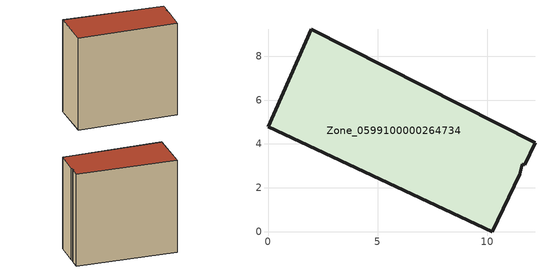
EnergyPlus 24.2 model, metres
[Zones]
Zone_0599100000264734
 floor ground (C_G): 11.7,3.06 11.61,3.07 11.49,2.61 10.24,0 0,4.78 1.98,9.22 12.18,4.05 z0
 wall outside (C_F): 11.49,2.61 11.61,3.07 11.7,3.06 12.18,4.05 1.98,9.22 0,4.78 10.24,0 11.49,2.61 z0:10.98
 roof outside (C_R): 11.61,3.07 11.7,3.06 12.18,4.05 1.98,9.22 0,4.78 10.24,0 11.49,2.61 z10.98
[BUILDING]
Pand.0599100000264734: North Axis=0; Terrain=City; Loads Convergence Tolerance Value=0.04; Temperature Convergence Tolerance Value=0.4; Solar Distribution=FullExterior; Maximum Number of Warmup Days=25; Minimum Number of Warmup Days=1
[Site:Location]
Rotterdam.The.Hague.AP_ZH_NLD Design_Conditions: Latitude=51.96; Longitude=4.45; Time Zone=1; Elevation=-4.5
[SITE:GROUNDTEMPERATURE:BUILDINGSURFACE]
18, 18, 18, 18, 18, 18, 18, 18, 18, 18, 18, 18
[MATERIAL] Thermal Absorptance=0.9; Solar Absorptance=0.7; Visible Absorptance=0.7
Name | Roughness | Thickness | Conductivity | Density | Specific Heat
G.TI.1946 | MediumSmooth | 0.15 | 1 | 540 | 1210
F.TI.1946 | Rough | 0.3 | 0.857143 | 1920 | 840
R.TI.1946 | MediumRough | 0.2 | 0.1 | 1500 | 1000
[CONSTRUCTION]
C_G: G.TI.1946
C_F: F.TI.1946
C_R: R.TI.1946
[ZONE]
Zone_0599100000264734: Type=1; Multiplier=1; Ceiling Height=Autocalculate; Volume=Autocalculate; Floor Area=autocalculate; Part of Total Floor Area=Yes
[ZONEINFILTRATION:DESIGNFLOWRATE]
Infil_Zone_0599100000264734: Zone or ZoneList or Space or SpaceList=Zone_0599100000264734; Schedule=AlwaysOn; Design Flow Rate Calculation Method=Flow/Area; Flow Rate per Floor Area=0.003; Constant Term Coefficient=1; Temperature Term Coefficient=0; Velocity Term Coefficient=0; Velocity Squared Term Coefficient=0
[HVACTEMPLATE:ZONE:IDEALLOADSAIRSYSTEM]
Zone_0599100000264734: Maximum Heating Supply Air Temperature=50; Minimum Cooling Supply Air Temperature=13; Maximum Heating Supply Air Humidity Ratio=0.0156; Minimum Cooling Supply Air Humidity Ratio=0.0077; Heating Limit=NoLimit; Cooling Limit=NoLimit; Dehumidification Control Type=ConstantSensibleHeatRatio; Cooling Sensible Heat Ratio=0.7; Dehumidification Setpoint=60; Humidification Control Type=None; Humidification Setpoint=30; Outdoor Air Method=None; Outdoor Air Flow Rate per Person=0.00944; Outdoor Air Flow Rate per Zone Floor Area=0; Outdoor Air Flow Rate per Zone=0; Demand Controlled Ventilation Type=None; Outdoor Air Economizer Type=NoEconomizer; Heat Recovery Type=None; Sensible Heat Recovery Effectiveness=0.7; Latent Heat Recovery Effectiveness=0.65
[ZONECONTROL:THERMOSTAT]
ThermostatControl_Zone_0599100000264734: Zone or ZoneList=Zone_0599100000264734; Control Type Schedule=DualSetpointControlType; Control 1=Thermostat_Zone_0599100000264734; Temperature Difference Between Cutout And Setpoint=0
[THERMOSTATSETPOINT:DUALSETPOINT]
Thermostat_Zone_0599100000264734: Heating Setpoint Temperature Schedule=HeatingSetpoint_Zone_0599100000264734; Cooling Setpoint Temperature Schedule=CoolingSetpoint_Zone_0599100000264734
[SCHEDULE:COMPACT]
HeatingSetpoint_Zone_0599100000264734: Through: 12/31, For: AllDays, Until: 24:00, 21
CoolingSetpoint_Zone_0599100000264734: Through: 12/31, For: AllDays, Until: 24:00, 24
DualSetpointControlType: Through: 12/31, For: AllDays, Until: 24:00, 4
AlwaysOn: Through: 12/31, For: AllDays, Until: 24:00, 1
